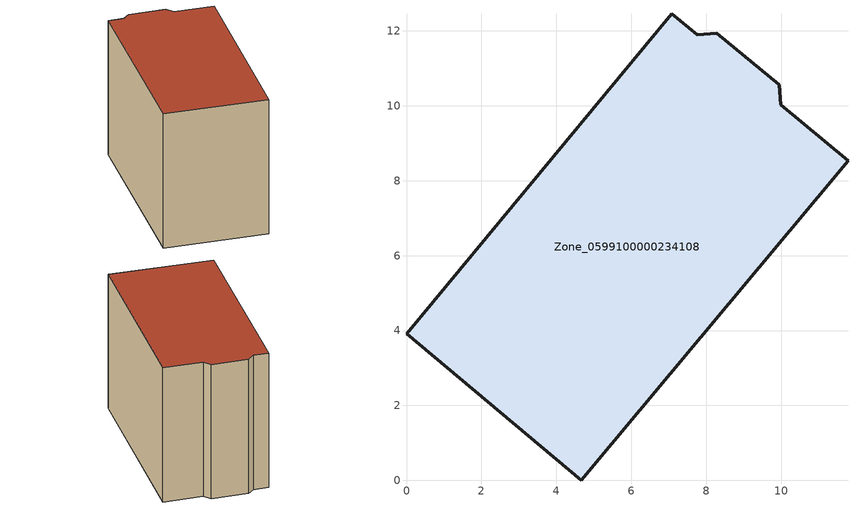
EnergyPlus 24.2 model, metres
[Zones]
Zone_0599100000234108
 floor ground (C_G): 11.79,8.54 4.66,0 0,3.92 7.08,12.46 7.77,11.89 8.29,11.94 9.95,10.56 10,10.03 z0
 wall outside (C_F): 10,10.03 9.95,10.56 8.29,11.94 7.77,11.89 7.08,12.46 0,3.92 4.66,0 11.79,8.54 10,10.03 z0:8.55
 roof outside (C_R): 4.66,0 11.79,8.54 10,10.03 9.95,10.56 8.29,11.94 7.77,11.89 7.08,12.46 0,3.92 z8.55
[BUILDING]
Pand.0599100000234108: North Axis=0; Terrain=City; Loads Convergence Tolerance Value=0.04; Temperature Convergence Tolerance Value=0.4; Solar Distribution=FullExterior; Maximum Number of Warmup Days=25; Minimum Number of Warmup Days=1
[Site:Location]
Rotterdam.The.Hague.AP_ZH_NLD Design_Conditions: Latitude=51.96; Longitude=4.45; Time Zone=1; Elevation=-4.5
[SITE:GROUNDTEMPERATURE:BUILDINGSURFACE]
18, 18, 18, 18, 18, 18, 18, 18, 18, 18, 18, 18
[MATERIAL] Thermal Absorptance=0.9; Solar Absorptance=0.7; Visible Absorptance=0.7
Name | Roughness | Thickness | Conductivity | Density | Specific Heat
G.TI.1946-1964 | MediumSmooth | 0.15 | 1 | 540 | 1210
F.TI.1946-1964 | Rough | 0.3 | 0.857143 | 1920 | 840
R.TI.1946-1964 | MediumRough | 0.2 | 0.277778 | 1500 | 1000
[CONSTRUCTION]
C_G: G.TI.1946-1964
C_F: F.TI.1946-1964
C_R: R.TI.1946-1964
[ZONE]
Zone_0599100000234108: Type=1; Multiplier=1; Ceiling Height=Autocalculate; Volume=Autocalculate; Floor Area=autocalculate; Part of Total Floor Area=Yes
[ZONEINFILTRATION:DESIGNFLOWRATE]
Infil_Zone_0599100000234108: Zone or ZoneList or Space or SpaceList=Zone_0599100000234108; Schedule=AlwaysOn; Design Flow Rate Calculation Method=Flow/Area; Flow Rate per Floor Area=0.003; Constant Term Coefficient=1; Temperature Term Coefficient=0; Velocity Term Coefficient=0; Velocity Squared Term Coefficient=0
[HVACTEMPLATE:ZONE:IDEALLOADSAIRSYSTEM]
Zone_0599100000234108: Maximum Heating Supply Air Temperature=50; Minimum Cooling Supply Air Temperature=13; Maximum Heating Supply Air Humidity Ratio=0.0156; Minimum Cooling Supply Air Humidity Ratio=0.0077; Heating Limit=NoLimit; Cooling Limit=NoLimit; Dehumidification Control Type=ConstantSensibleHeatRatio; Cooling Sensible Heat Ratio=0.7; Dehumidification Setpoint=60; Humidification Control Type=None; Humidification Setpoint=30; Outdoor Air Method=None; Outdoor Air Flow Rate per Person=0.00944; Outdoor Air Flow Rate per Zone Floor Area=0; Outdoor Air Flow Rate per Zone=0; Demand Controlled Ventilation Type=None; Outdoor Air Economizer Type=NoEconomizer; Heat Recovery Type=None; Sensible Heat Recovery Effectiveness=0.7; Latent Heat Recovery Effectiveness=0.65
[ZONECONTROL:THERMOSTAT]
ThermostatControl_Zone_0599100000234108: Zone or ZoneList=Zone_0599100000234108; Control Type Schedule=DualSetpointControlType; Control 1=Thermostat_Zone_0599100000234108; Temperature Difference Between Cutout And Setpoint=0
[THERMOSTATSETPOINT:DUALSETPOINT]
Thermostat_Zone_0599100000234108: Heating Setpoint Temperature Schedule=HeatingSetpoint_Zone_0599100000234108; Cooling Setpoint Temperature Schedule=CoolingSetpoint_Zone_0599100000234108
[SCHEDULE:COMPACT]
HeatingSetpoint_Zone_0599100000234108: Through: 12/31, For: AllDays, Until: 24:00, 21
CoolingSetpoint_Zone_0599100000234108: Through: 12/31, For: AllDays, Until: 24:00, 24
DualSetpointControlType: Through: 12/31, For: AllDays, Until: 24:00, 4
AlwaysOn: Through: 12/31, For: AllDays, Until: 24:00, 1
